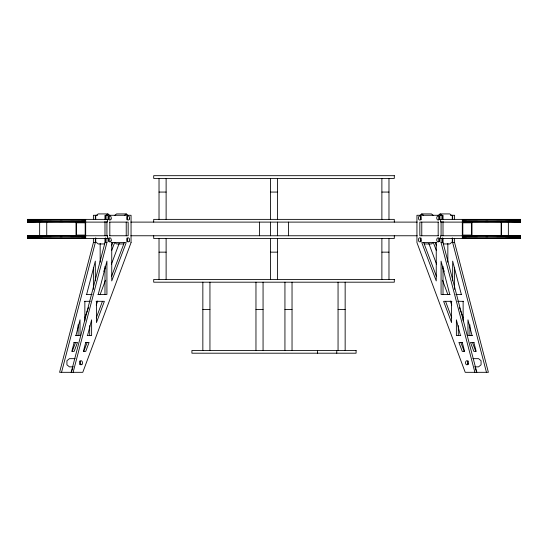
<?xml version="1.0" encoding="UTF-8"?>
<svg xmlns="http://www.w3.org/2000/svg" width="548" height="548" viewBox="0 0 548 548"><rect width="100%" height="100%" fill="white"/><g stroke="black" fill="none" stroke-linecap="round" stroke-linejoin="round"><path stroke-width="0.82" d="M93.393 238.325L93.4 242.593L59.595 372.318L82.782 372.318L131.061 242.593M61.54 372.318L95.331 242.593L95.331 238.325M74.158 342.411L71.809 351.384L74.158 351.384L77.494 342.411L73.884 342.411M75.925 335.588L80.035 319.84L80.035 335.588L75.631 335.588M86.632 294.481L95.331 261.122L95.331 280.795M104.99 238.325L104.99 242.593L71.192 372.318L72.685 368.311M73.124 372.318L106.922 242.593L106.922 238.325M85.741 342.411L83.392 351.384L85.741 351.384L89.084 342.411L85.467 342.411M87.509 335.588L91.626 319.84L91.626 335.588L87.221 335.588M98.229 294.481L106.922 261.122L106.922 294.481L97.88 294.481M72.213 351.384L75.562 342.411M84.693 317.881L88.509 307.62M96.215 305.051L97.715 301.051M100.092 294.646L105.463 280.227M111.415 264.211L119.176 243.394M83.803 351.384L87.153 342.411M96.284 317.881L102.449 301.311M111.504 245.792L112.71 242.593M103.784 271.37L104.99 268.171M111.628 250.587L114.642 242.593M111.628 276.165L124.3 242.593M106.004 215.453L107.888 213.919L109.764 215.453M114.683 215.453L116.573 213.919L126.232 213.919L128.116 215.453M124.348 215.453L126.232 213.919M419.884 215.453L421.768 213.919L431.427 213.919L433.304 215.453M438.236 215.453L440.113 213.919L449.771 213.919L452.278 215.967L452.278 219.241M433.304 242.422L431.427 243.956L424.179 243.956M159.023 192.067L166.119 192.067M270.452 192.067L277.548 192.067M381.881 192.067L388.977 192.067M107.888 213.919L98.215 213.919L95.722 215.967L95.722 219.241M97.565 215.282L93.393 215.282L93.4 219.549M450.435 215.282L454.6 215.282L454.6 219.549M109.552 222.111L128.163 222.111L128.163 235.763L109.552 235.763M130.814 222.111L417.186 222.111M438.448 222.111L419.837 222.111L419.837 235.763L438.448 235.763M130.814 235.763L417.186 235.763M93.4 242.593L95.331 242.593M104.99 242.593L106.922 242.593M111.223 242.593L126.232 242.593L111.751 280.966L111.737 242.593M436.763 242.593L421.768 242.593L436.249 280.966L436.249 242.593M441.078 238.325L441.078 242.593L443.01 242.593L476.808 372.318L475.315 368.311M452.669 238.325L452.669 242.593L454.6 242.593L488.391 372.318L465.218 372.318L416.939 242.593L416.939 215.282L443.01 215.282L443.01 219.549M104.668 243.956L98.229 243.956L95.722 241.908L95.722 237.811M123.821 243.956L116.573 243.956L114.696 242.422M443.332 243.956L449.771 243.956L452.278 241.908L452.278 237.811M159.023 252.149L166.119 252.149M270.452 252.149L277.548 252.149M381.881 252.149L388.977 252.149M86.283 294.481L92.174 294.481M450.12 294.481L441.078 294.481L441.078 261.122L449.771 294.481M455.826 294.481L461.711 294.481M84.508 301.311L90.413 301.311M96.106 301.311L104.38 301.311L96.448 322.614L96.448 301.311M451.895 301.311L443.62 301.311L451.552 322.614L451.552 301.311M457.587 301.311L463.485 301.311M202.849 309.504L209.946 309.504M255.964 309.504L263.061 309.504M284.939 309.504L292.036 309.504M338.054 309.504L345.151 309.504M460.765 335.588L456.374 335.588L456.374 319.84L460.478 335.588M472.355 335.588L467.965 335.588L467.965 319.84L472.068 335.588M462.519 342.411L458.916 342.411L462.259 351.384L464.594 351.384L462.259 342.411M474.102 342.411L470.506 342.411L473.842 351.384L476.178 351.384L473.842 342.411M75.076 358.659L69.438 358.659L66.931 360.707L66.931 364.81L69.438 366.859L73.466 366.859M472.924 358.659L478.562 358.659L481.069 360.707L481.069 364.81L478.562 366.859L474.534 366.859M440.113 213.919L441.996 215.453M421.768 213.919L423.652 215.453M435.29 242.593L436.496 245.792M433.358 242.593L436.372 250.587M443.01 268.171L444.216 271.37M423.7 242.593L436.372 276.165M459.491 307.62L463.307 317.881M472.438 342.411L475.774 351.384M428.824 243.394L436.571 264.211M442.537 280.227L447.901 294.646M450.285 301.051L451.771 305.051M445.551 301.311L451.716 317.881M460.847 342.411L464.19 351.384M452.669 242.593L486.46 372.318M461.354 294.481L452.669 261.122L452.669 280.795M441.078 242.593L474.876 372.318M520.525 219.378L520.525 222.111M520.525 235.763L520.525 238.496M520.436 219.378L520.436 222.111M520.436 235.763L520.436 238.496M520.305 219.378L520.305 222.111M520.305 235.763L520.305 238.496M520.141 219.378L520.141 222.111M520.141 235.763L520.141 238.496M519.942 219.378L519.942 222.111M519.942 235.763L519.942 238.496M519.71 219.378L519.71 222.111M519.71 235.763L519.71 238.496M519.436 219.378L519.436 222.111M519.436 235.763L519.436 238.496M519.127 219.378L519.127 222.111M519.127 235.763L519.127 238.496M518.792 219.378L518.792 222.111M518.792 235.763L518.792 238.496M518.415 219.378L518.415 222.111M518.415 235.763L518.415 238.496M518.004 219.378L518.004 222.111M518.004 235.763L518.004 238.496M517.559 219.378L517.559 222.111M517.559 235.763L517.559 238.496M517.079 219.378L517.079 222.111M517.079 235.763L517.079 238.496M516.572 219.378L516.572 222.111M516.572 235.763L516.572 238.496M516.024 219.378L516.024 222.111M516.024 235.763L516.024 238.496M515.449 219.378L515.449 222.111M515.449 235.763L515.449 238.496M514.846 219.378L514.846 222.111M514.846 235.763L514.846 238.496M514.209 219.378L514.209 222.111M514.209 235.763L514.209 238.496M513.545 219.378L513.545 222.111M513.545 235.763L513.545 238.496M512.853 219.378L512.853 222.111M512.853 235.763L512.853 238.496M512.127 219.378L512.127 222.111M512.127 235.763L512.127 238.496M511.38 219.378L511.38 222.111M511.38 235.763L511.38 238.496M510.599 219.378L510.599 222.111M510.599 235.763L510.599 238.496M509.798 219.378L509.798 222.111M509.798 235.763L509.798 238.496M508.969 219.378L508.969 222.111M508.969 235.763L508.969 238.496M508.373 222.111L508.352 235.763M508.119 219.378L508.119 222.111M508.119 235.763L508.119 238.496M507.243 219.378L507.243 222.111M507.243 235.763L507.243 238.496M506.345 219.378L506.345 222.111M506.345 235.763L506.345 238.496M505.427 219.378L505.427 222.111M505.427 235.763L505.427 238.496M504.489 219.378L504.489 222.111M504.489 235.763L504.489 238.496M503.53 219.378L503.53 222.111M503.53 235.763L503.53 238.496M502.557 219.378L502.557 222.111M502.557 235.763L502.557 238.496M501.564 219.378L501.564 222.111M501.564 235.763L501.564 238.496M500.55 219.378L500.55 222.111M500.55 235.763L500.55 238.496M499.529 219.378L499.529 222.111M499.529 235.763L499.529 238.496M498.488 219.378L498.488 222.111M498.488 235.763L498.488 238.496M497.433 219.378L497.433 222.111M497.433 235.763L497.433 238.496M496.372 219.378L496.372 222.111M496.372 235.763L496.372 238.496M495.296 219.378L495.296 222.111M495.296 235.763L495.296 238.496M494.214 219.378L494.214 222.111M494.214 235.763L494.214 238.496M493.125 219.378L493.125 222.111M493.125 235.763L493.125 238.496M492.022 219.378L492.022 222.111M492.022 235.763L492.022 238.496M490.919 219.378L490.919 222.111M490.919 235.763L490.919 238.496M489.809 219.378L489.809 222.111M489.809 235.763L489.809 238.496M488.693 219.378L488.693 222.111M488.693 235.763L488.693 238.496M487.576 219.378L487.576 222.111M487.576 235.763L487.576 238.496M486.46 219.378L486.46 222.111M486.46 235.763L486.46 238.496M485.343 219.378L485.343 222.111M485.343 235.763L485.343 238.496M484.227 219.378L484.227 222.111M484.227 235.763L484.227 238.496M483.117 219.378L483.117 222.111M483.117 235.763L483.117 238.496M482.007 219.378L482.007 222.111M482.007 235.763L482.007 238.496M480.904 219.378L480.904 222.111M480.904 235.763L480.904 238.496M479.801 219.378L479.801 222.111M479.801 235.763L479.801 238.496M478.712 219.378L478.712 222.111M478.712 235.763L478.712 238.496M477.623 219.378L477.623 222.111M477.623 235.763L477.623 238.496M476.555 219.378L476.555 222.111M476.555 235.763L476.555 238.496M475.486 219.378L475.486 222.111M475.486 235.763L475.486 238.496M474.438 219.378L474.438 222.111M474.438 235.763L474.438 238.496M473.397 219.378L473.397 222.111M473.397 235.763L473.397 238.496M472.376 219.378L472.376 222.111M472.376 235.763L472.376 238.496M471.979 222.111L471.979 235.763M471.362 219.378L471.362 222.111M471.362 235.763L471.362 238.496M470.369 219.378L470.369 222.111M470.369 235.763L470.369 238.496M469.896 324.813L469.896 335.588M469.396 219.378L469.396 222.111M469.396 235.763L469.396 238.496M468.437 219.378L468.437 222.111M468.437 235.763L468.437 238.496M467.499 219.378L467.499 222.111M467.499 235.763L467.499 238.496M466.574 219.378L466.574 222.111M466.574 235.763L466.574 238.496M465.677 219.378L465.677 222.111M465.677 235.763L465.677 238.496M464.807 219.378L464.807 222.111M464.807 235.763L464.807 238.496M463.95 219.378L463.95 222.111M463.95 235.763L463.95 238.496M463.135 301.311L463.135 320.909M463.129 219.378L463.129 222.111M463.129 235.763L463.129 238.496M462.32 219.378L462.32 238.496M458.306 325.642L458.306 335.588M454.6 238.325L454.6 242.593M454.6 267.965L454.6 289.351M452.669 215.282L452.669 219.549M447.839 243.449L447.839 262.204M443.01 221.255L443.01 235.763M443.01 238.325L443.01 242.593M443.01 266.26L443.01 294.481M442.626 215.967L442.626 219.241M442.626 237.811L442.626 241.908M441.078 215.282L441.078 219.549M441.078 221.255L441.078 235.763M438.181 222.111L438.181 235.763M421.768 222.111L421.768 235.763M394.3 222.111L394.3 219.378L153.7 219.378L153.7 222.111M394.3 235.763L394.3 238.496L153.7 238.496L153.7 235.763M388.977 178.415L388.977 219.378M388.977 238.496L388.977 279.459M381.881 178.415L381.881 219.378M381.881 238.496L381.881 279.459M345.151 282.193L345.151 350.467M338.054 282.193L338.054 350.467M336.773 350.467L336.773 353.2M317.456 350.467L317.456 353.2M292.036 282.193L292.036 350.467M288.522 222.111L288.522 235.763M284.939 282.193L284.939 350.467M277.548 178.415L277.548 219.378M277.548 222.111L277.548 235.763M277.548 238.496L277.548 279.459M270.452 178.415L270.452 219.378M270.452 222.111L270.452 235.763M270.452 238.496L270.452 279.459M263.061 282.193L263.061 350.467M259.478 222.111L259.478 235.763M255.964 282.193L255.964 350.467M209.946 282.193L209.946 350.467M202.849 282.193L202.849 350.467M166.119 178.415L166.119 219.378M166.119 238.496L166.119 279.459M159.023 178.415L159.023 219.378M159.023 238.496L159.023 279.459M131.047 242.593L131.061 215.282L104.99 215.282L104.99 219.549M126.232 222.111L126.232 235.763M109.819 222.111L109.819 235.763M106.922 215.282L106.922 219.549M106.922 221.255L106.922 235.763M105.374 215.967L105.374 219.241M105.374 237.811L105.374 241.908M104.99 221.255L104.99 235.763M104.99 266.26L104.976 294.481M100.161 243.449L100.161 262.204M95.331 215.282L95.331 219.549M93.4 267.965L93.393 289.351M89.694 325.642L89.68 335.588M85.68 219.378L85.68 238.496M84.872 219.378L84.872 222.111M84.872 235.763L84.872 238.496M84.851 301.311L84.865 320.909M84.05 219.378L84.05 222.111M84.05 235.763L84.05 238.496M83.193 219.378L83.193 222.111M83.193 235.763L83.193 238.496M82.323 219.378L82.323 222.111M82.323 235.763L82.323 238.496M81.426 219.378L81.426 222.111M81.426 235.763L81.426 238.496M80.501 219.378L80.501 222.111M80.501 235.763L80.501 238.496M79.563 219.378L79.563 222.111M79.563 235.763L79.563 238.496M78.604 219.378L78.604 222.111M78.604 235.763L78.604 238.496M78.104 324.813L78.09 335.588M77.631 219.378L77.631 222.111M77.631 235.763L77.631 238.496M76.638 219.378L76.638 222.111M76.638 235.763L76.638 238.496M76.021 222.111L76.021 235.763M75.624 219.378L75.624 222.111M75.624 235.763L75.624 238.496M74.603 219.378L74.603 222.111M74.603 235.763L74.603 238.496M73.562 219.378L73.562 222.111M73.562 235.763L73.562 238.496M72.514 219.378L72.514 222.111M72.514 235.763L72.514 238.496M71.446 219.378L71.446 222.111M71.446 235.763L71.446 238.496M70.377 219.378L70.377 222.111M70.377 235.763L70.377 238.496M69.288 219.378L69.288 222.111M69.288 235.763L69.288 238.496M68.199 219.378L68.199 222.111M68.199 235.763L68.199 238.496M67.096 219.378L67.096 222.111M67.096 235.763L67.096 238.496M65.993 219.378L65.993 222.111M65.993 235.763L65.993 238.496M64.883 219.378L64.883 222.111M64.883 235.763L64.883 238.496M63.773 219.378L63.773 222.111M63.773 235.763L63.773 238.496M62.657 219.378L62.657 222.111M62.657 235.763L62.657 238.496M61.54 219.378L61.54 222.111M61.54 235.763L61.54 238.496M60.424 219.378L60.424 222.111M60.424 235.763L60.424 238.496M59.307 219.378L59.307 222.111M59.307 235.763L59.307 238.496M58.191 219.378L58.191 222.111M58.191 235.763L58.191 238.496M57.081 219.378L57.081 222.111M57.081 235.763L57.081 238.496M55.978 219.378L55.978 222.111M55.978 235.763L55.978 238.496M54.875 219.378L54.875 222.111M54.875 235.763L54.875 238.496M53.786 219.378L53.786 222.111M53.786 235.763L53.786 238.496M52.704 219.378L52.704 222.111M52.704 235.763L52.704 238.496M51.628 219.378L51.628 222.111M51.628 235.763L51.628 238.496M50.567 219.378L50.567 222.111M50.567 235.763L50.567 238.496M49.512 219.378L49.512 222.111M49.512 235.763L49.512 238.496M48.471 219.378L48.471 222.111M48.471 235.763L48.471 238.496M47.45 219.378L47.45 222.111M47.45 235.763L47.45 238.496M46.738 222.111L46.738 235.763M46.436 219.378L46.436 222.111M46.436 235.763L46.436 238.496M45.443 219.378L45.443 222.111M45.443 235.763L45.443 238.496M44.47 219.378L44.47 222.111M44.47 235.763L44.47 238.496M43.511 219.378L43.511 222.111M43.511 235.763L43.511 238.496M42.573 219.378L42.573 222.111M42.573 235.763L42.573 238.496M41.655 219.378L41.655 222.111M41.655 235.763L41.655 238.496M40.758 219.378L40.758 222.111M40.758 235.763L40.758 238.496M39.881 219.378L39.881 222.111M39.881 235.763L39.881 238.496M39.648 222.111L39.648 235.763M39.031 219.378L39.031 222.111M39.031 235.763L39.031 238.496M38.202 219.378L38.202 222.111M38.202 235.763L38.202 238.496M37.401 219.378L37.401 222.111M37.401 235.763L37.401 238.496M36.62 219.378L36.62 222.111M36.62 235.763L36.62 238.496M35.873 219.378L35.873 222.111M35.873 235.763L35.873 238.496M35.147 219.378L35.147 222.111M35.147 235.763L35.147 238.496M34.456 219.378L34.456 222.111M34.456 235.763L34.456 238.496M33.791 219.378L33.791 222.111M33.791 235.763L33.791 238.496M33.154 219.378L33.154 222.111M33.154 235.763L33.154 238.496M32.551 219.378L32.551 222.111M32.551 235.763L32.551 238.496M31.976 219.378L31.976 222.111M31.976 235.763L31.976 238.496M31.428 219.378L31.428 222.111M31.428 235.763L31.428 238.496M30.921 219.378L30.921 222.111M30.921 235.763L30.921 238.496M30.441 219.378L30.441 222.111M30.441 235.763L30.441 238.496M29.996 219.378L29.996 222.111M29.996 235.763L29.996 238.496M29.585 219.378L29.585 222.111M29.585 235.763L29.585 238.496M29.208 219.378L29.208 222.111M29.208 235.763L29.208 238.496M28.873 219.378L28.873 222.111M28.873 235.763L28.873 238.496M28.565 219.378L28.565 222.111M28.565 235.763L28.565 238.496M28.291 219.378L28.291 222.111M28.291 235.763L28.291 238.496M28.058 219.378L28.058 222.111M28.058 235.763L28.058 238.496M27.859 219.378L27.859 222.111M27.859 235.763L27.859 238.496M27.695 219.378L27.695 222.111M27.695 235.763L27.695 238.496M27.475 219.378L27.564 222.111M27.475 235.763L27.564 238.496M79.823 360.988A2.048 1.445 -90 0 1 79.823 364.53M108.607 238.085A2.048 1.445 -90 0 1 108.908 241.312M126.958 238.085A2.048 1.445 -90 0 1 126.958 241.634M126.958 216.241A2.048 1.445 -90 0 1 126.958 219.789M108.607 216.241A2.048 1.445 -90 0 1 108.908 219.46M468.177 364.53A2.048 1.445 -90 0 1 468.177 360.988M439.092 241.312A2.048 1.445 -90 0 1 439.393 238.085M421.042 241.634A2.048 1.445 -90 0 1 421.042 238.085M421.042 219.789A2.048 1.445 -90 0 1 421.042 216.241M439.092 219.46A2.048 1.445 -90 0 1 439.393 216.241M394.3 175.682L153.7 175.682L153.7 178.415L394.3 178.415L394.3 175.682M107.401 219.378L27.4 219.378L27.421 222.111L107.401 222.111L107.401 219.378M520.6 219.378L440.599 219.378L440.599 222.111L520.6 222.111L520.6 219.378M85.193 222.796L76.508 222.796L76.508 235.085L85.193 235.085L85.193 222.796M471.492 222.796L462.807 222.796L462.807 235.085L471.492 235.085L471.492 222.796M107.401 235.763L27.4 235.763L27.4 238.496L107.401 238.496L107.401 235.763M520.6 235.763L440.599 235.763L440.599 238.496L520.6 238.496L520.579 235.763M394.3 279.459L153.7 279.459L153.7 282.193L394.3 282.193L394.3 279.459M356.084 350.467L191.916 350.467L191.916 353.2L356.084 353.2L356.084 350.467M501.276 235.763L501.276 222.111L501.262 235.763M111.073 240.887A2.048 1.445 -90 0 0 109.819 237.811A2.048 1.445 -90 0 0 108.559 240.887A2.048 1.445 -90 0 0 111.073 240.887M129.184 241.312A2.048 1.445 -90 0 0 128.54 237.887A2.048 1.445 -90 0 0 126.766 240.394A2.048 1.445 -90 0 0 129.184 241.312M111.073 219.036A2.048 1.445 -90 0 0 109.819 215.967A2.048 1.445 -90 0 0 108.559 219.036A2.048 1.445 -90 0 0 111.073 219.036M129.417 219.036A2.048 1.445 -90 0 0 128.163 215.967A2.048 1.445 -90 0 0 126.91 219.036A2.048 1.445 -90 0 0 129.417 219.036M82.049 364.208A2.048 1.445 -90 0 0 81.405 360.783A2.048 1.445 -90 0 0 79.631 363.29A2.048 1.445 -90 0 0 82.049 364.208M420.864 219.46A2.048 1.445 -90 0 0 420.213 216.035A2.048 1.445 -90 0 0 418.439 218.542A2.048 1.445 -90 0 0 420.864 219.46M468.225 363.783A2.048 1.445 -90 0 0 466.971 360.707A2.048 1.445 -90 0 0 465.718 363.783A2.048 1.445 -90 0 0 468.225 363.783M439.208 241.312A2.048 1.445 -90 0 0 438.558 237.887A2.048 1.445 -90 0 0 436.783 240.394A2.048 1.445 -90 0 0 439.208 241.312M421.09 240.887A2.048 1.445 -90 0 0 419.837 237.811A2.048 1.445 -90 0 0 418.583 240.887A2.048 1.445 -90 0 0 421.09 240.887M439.208 219.46A2.048 1.445 -90 0 0 438.558 216.035A2.048 1.445 -90 0 0 436.783 218.542A2.048 1.445 -90 0 0 439.208 219.46"/></g></svg>
